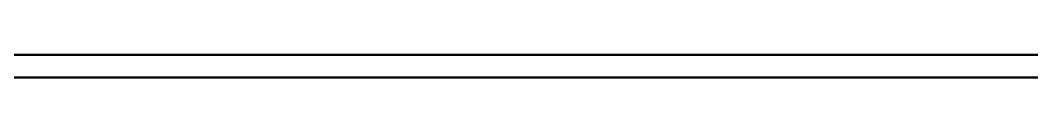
# Model space of a CAD drawing. Header units: millimetres. Extents: x -253 to 256, y -315 to 312.
# Drawn here: x -101.1 to 50.6, y 162.8 to 166.4 of the extents above; entities that cross this region are included whole.
import ezdxf

# ---------------------------------------------------------------- set-up
doc = ezdxf.new("R2010")
doc.units = ezdxf.units.MM
doc.layers.add('VISIBLE', color=7, linetype='Continuous')

msp = doc.modelspace()

# ---------------------------------------------------------------- linework, layer by layer
at = {"layer": 'VISIBLE'}
for p, q in [((-232.5, 166.39), (232.5, 166.39)), ((-212.2, 166.33), (212.2, 166.33)), ((-212.15, 166.28), (212.15, 166.28)), ((-212.07, 166.22), (212.07, 166.22)), ((-119.83, 163.01), (212.07, 163.01)), ((-119.83, 162.95), (207.9, 162.95)), ((-119.83, 162.91), (207.84, 162.91)), ((-119.83, 162.85), (207.77, 162.85))]:
    msp.add_line(p, q, dxfattribs=at)

doc.saveas('drawing.dxf')
